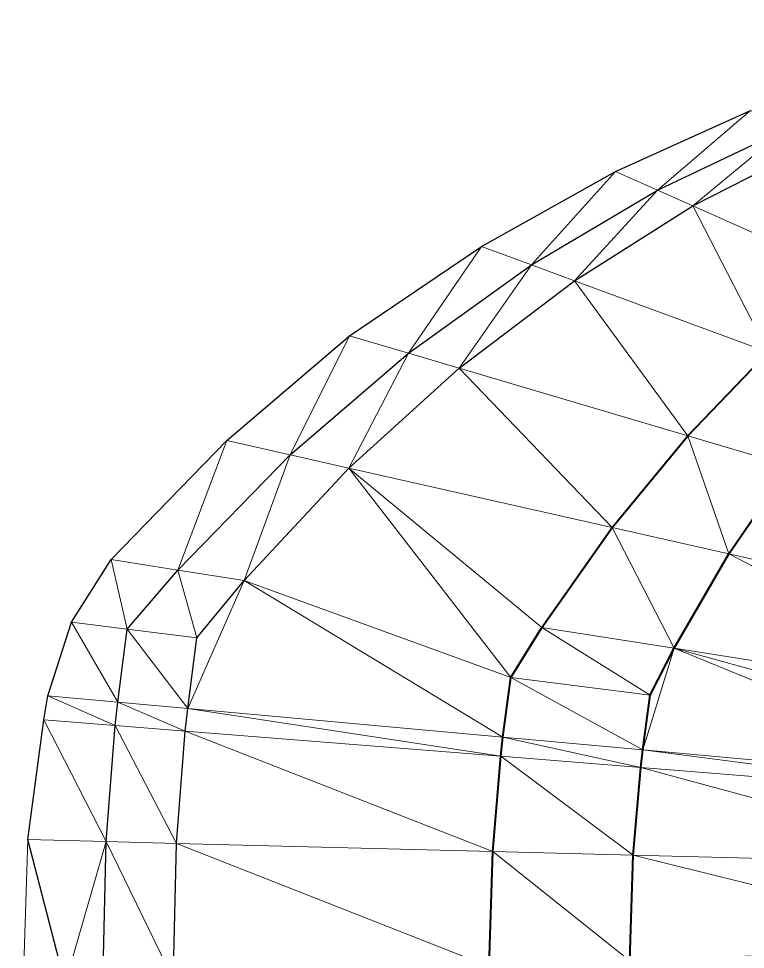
# Model space of a CAD drawing. Header units: metres. Extents: x 246428 to 246884, y 7418966 to 7419490.
# Drawn here: x 246495.91 to 246506.25, y 7419381.82 to 7419395.05 of the extents above; entities that cross this region are included whole.
import ezdxf

# ---------------------------------------------------------------- set-up
doc = ezdxf.new("R2010")
doc.units = ezdxf.units.M
doc.linetypes.add('blank name', pattern=[0])
doc.linetypes.add('HIDDEN', pattern=[9.525, 6.35, -3.175])
doc.layers.add('_12D_UNMAPPED', color=7, linetype='Continuous')
doc.layers.add('BATTER', color=250, linetype='HIDDEN', lineweight=25)
doc.layers.add('DRAINAGE_SWALE', color=7, linetype='CHANNEL_DASHDOT_X4', lineweight=40)
doc.styles.get("Standard").update_dxf_attribs({"font": 'romans.shx', "width": 0.65})
doc.linetypes.add('CHANNEL_DASHDOT_X4', pattern='A,6,-1,1,-1,0.004,[">",Standard,S=4,R=0,X=0,Y=-1.7144],0.004,1,-1,6,-1,1,-1', length=20.008)

msp = doc.modelspace()

# ---------------------------------------------------------------- linework, layer by layer
at = {"layer": '_12D_UNMAPPED', "color": 3, "linetype": 'blank name', "lineweight": 0}
for points in [[(246504.995, 7419392.614, 31.338), (246504.401, 7419392.879, 31.176), (246506.318, 7419393.745, 31.215)], [(246506.818, 7419393.482, 31.356), (246504.995, 7419392.614, 31.338), (246506.318, 7419393.745, 31.215)], [(246506.818, 7419393.482, 31.356), (246505.5, 7419392.389, 31.338), (246504.995, 7419392.614, 31.338)], [(246507.219, 7419393.271, 31.356), (246505.5, 7419392.389, 31.338), (246506.818, 7419393.482, 31.356)], [(246507.772, 7419391.378, 30.924), (246505.5, 7419392.389, 31.338), (246507.219, 7419393.271, 31.356)], [(246503.202, 7419391.552, 31.323), (246502.495, 7419391.813, 31.134), (246504.401, 7419392.879, 31.176)], [(246504.995, 7419392.614, 31.338), (246503.202, 7419391.552, 31.323), (246504.401, 7419392.879, 31.176)], [(246504.995, 7419392.614, 31.338), (246503.814, 7419391.326, 31.323), (246503.202, 7419391.552, 31.323)], [(246505.5, 7419392.389, 31.338), (246503.814, 7419391.326, 31.323), (246504.995, 7419392.614, 31.338)], [(246506.57, 7419390.31, 30.833), (246503.814, 7419391.326, 31.323), (246505.5, 7419392.389, 31.338)], [(246507.772, 7419391.378, 30.924), (246506.57, 7419390.31, 30.833), (246505.5, 7419392.389, 31.338)], [(246501.455, 7419390.296, 31.309), (246500.618, 7419390.544, 31.091), (246502.495, 7419391.813, 31.134)], [(246503.202, 7419391.552, 31.323), (246501.455, 7419390.296, 31.309), (246502.495, 7419391.813, 31.134)], [(246503.202, 7419391.552, 31.323), (246502.177, 7419390.083, 31.309), (246501.455, 7419390.296, 31.309)], [(246503.814, 7419391.326, 31.323), (246502.177, 7419390.083, 31.309), (246503.202, 7419391.552, 31.323)], [(246505.425, 7419389.122, 30.744), (246502.177, 7419390.083, 31.309), (246503.814, 7419391.326, 31.323)], [(246506.57, 7419390.31, 30.833), (246505.425, 7419389.122, 30.744), (246503.814, 7419391.326, 31.323)], [(246499.774, 7419388.848, 31.297), (246498.87, 7419389.053, 31.065), (246500.618, 7419390.544, 31.091)], [(246501.455, 7419390.296, 31.309), (246499.774, 7419388.848, 31.297), (246500.618, 7419390.544, 31.091)], [(246501.455, 7419390.296, 31.309), (246500.606, 7419388.661, 31.297), (246499.774, 7419388.848, 31.297)], [(246502.177, 7419390.083, 31.309), (246500.606, 7419388.661, 31.297), (246501.455, 7419390.296, 31.309)], [(246506.868, 7419388.695, 30.714), (246505.425, 7419389.122, 30.744), (246506.57, 7419390.31, 30.833)], [(246504.349, 7419387.815, 30.658), (246500.606, 7419388.661, 31.297), (246502.177, 7419390.083, 31.309)], [(246505.425, 7419389.122, 30.744), (246504.349, 7419387.815, 30.658), (246502.177, 7419390.083, 31.309)], [(246498.176, 7419387.212, 31.287), (246497.227, 7419387.362, 31.047), (246498.87, 7419389.053, 31.065)], [(246498.176, 7419387.212, 31.287), (246498.87, 7419389.053, 31.065), (246499.774, 7419388.848, 31.297)], [(246506.012, 7419387.44, 30.623), (246504.349, 7419387.815, 30.658), (246505.425, 7419389.122, 30.744)], [(246506.868, 7419388.695, 30.714), (246506.012, 7419387.44, 30.623), (246505.425, 7419389.122, 30.744)], [(246499.117, 7419387.064, 31.287), (246498.176, 7419387.212, 31.287), (246499.774, 7419388.848, 31.297)], [(246500.606, 7419388.661, 31.297), (246499.117, 7419387.064, 31.287), (246499.774, 7419388.848, 31.297)], [(246502.91, 7419385.685, 30.533), (246499.117, 7419387.064, 31.287), (246500.606, 7419388.661, 31.297)], [(246503.352, 7419386.396, 30.573), (246502.91, 7419385.685, 30.533), (246500.606, 7419388.661, 31.297)], [(246504.349, 7419387.815, 30.658), (246503.352, 7419386.396, 30.573), (246500.606, 7419388.661, 31.297)], [(246510.274, 7419386.477, 31.352), (246506.012, 7419387.44, 30.623), (246506.868, 7419388.695, 30.714)], [(246505.234, 7419386.099, 30.535), (246503.352, 7419386.396, 30.573), (246504.349, 7419387.815, 30.658)], [(246506.012, 7419387.44, 30.623), (246505.234, 7419386.099, 30.535), (246504.349, 7419387.815, 30.658)], [(246510.056, 7419385.338, 31.348), (246505.234, 7419386.099, 30.535), (246506.012, 7419387.44, 30.623)], [(246510.274, 7419386.477, 31.352), (246510.056, 7419385.338, 31.348), (246506.012, 7419387.44, 30.623)], [(246497.453, 7419386.373, 31.283), (246496.661, 7419386.473, 31.084), (246497.227, 7419387.362, 31.047)], [(246498.176, 7419387.212, 31.287), (246497.453, 7419386.373, 31.283), (246497.227, 7419387.362, 31.047)], [(246498.446, 7419386.248, 31.283), (246497.453, 7419386.373, 31.283), (246498.176, 7419387.212, 31.287)], [(246498.446, 7419386.248, 31.283), (246498.176, 7419387.212, 31.287), (246499.117, 7419387.064, 31.287)], [(246502.797, 7419384.835, 30.529), (246498.315, 7419385.244, 31.279), (246499.117, 7419387.064, 31.287)], [(246498.315, 7419385.244, 31.279), (246498.446, 7419386.248, 31.283), (246499.117, 7419387.064, 31.287)], [(246498.446, 7419386.248, 31.283), (246498.446, 7419386.248, 31.283), (246499.117, 7419387.064, 31.287)], [(246502.91, 7419385.685, 30.533), (246502.91, 7419385.685, 30.533), (246499.117, 7419387.064, 31.287)], [(246502.91, 7419385.685, 30.533), (246502.797, 7419384.835, 30.529), (246499.117, 7419387.064, 31.287)], [(246497.32, 7419385.334, 31.279), (246496.328, 7419385.425, 31.03), (246496.661, 7419386.473, 31.084)], [(246496.661, 7419386.473, 31.084), (246496.328, 7419385.425, 31.03), (246496.661, 7419386.473, 31.084)], [(246497.453, 7419386.373, 31.283), (246496.661, 7419386.473, 31.084), (246496.661, 7419386.473, 31.084)], [(246497.453, 7419386.373, 31.283), (246497.32, 7419385.334, 31.279), (246496.661, 7419386.473, 31.084)], [(246497.453, 7419386.373, 31.283), (246497.453, 7419386.373, 31.283), (246496.661, 7419386.473, 31.084)], [(246498.315, 7419385.244, 31.279), (246497.32, 7419385.334, 31.279), (246497.453, 7419386.373, 31.283)], [(246498.446, 7419386.248, 31.283), (246498.315, 7419385.244, 31.279), (246497.453, 7419386.373, 31.283)], [(246498.446, 7419386.248, 31.283), (246497.453, 7419386.373, 31.283), (246497.453, 7419386.373, 31.283)], [(246498.446, 7419386.248, 31.283), (246498.446, 7419386.248, 31.283), (246497.453, 7419386.373, 31.283)], [(246504.894, 7419385.435, 30.493), (246502.91, 7419385.685, 30.533), (246503.352, 7419386.396, 30.573)], [(246505.234, 7419386.099, 30.535), (246504.894, 7419385.435, 30.493), (246503.352, 7419386.396, 30.573)], [(246509.913, 7419384.186, 31.347), (246504.788, 7419384.653, 30.489), (246505.234, 7419386.099, 30.535)], [(246504.788, 7419384.653, 30.489), (246504.894, 7419385.434, 30.493), (246505.234, 7419386.099, 30.535)], [(246504.894, 7419385.434, 30.493), (246504.894, 7419385.435, 30.493), (246505.234, 7419386.099, 30.535)], [(246510.056, 7419385.338, 31.348), (246509.979, 7419384.793, 31.347), (246505.234, 7419386.099, 30.535)], [(246509.979, 7419384.793, 31.347), (246509.913, 7419384.186, 31.347), (246505.234, 7419386.099, 30.535)], [(246509.979, 7419384.793, 31.347), (246509.979, 7419384.793, 31.347), (246505.234, 7419386.099, 30.535)], [(246504.788, 7419384.653, 30.489), (246502.797, 7419384.835, 30.529), (246502.91, 7419385.685, 30.533)], [(246504.894, 7419385.434, 30.493), (246502.91, 7419385.685, 30.533), (246502.91, 7419385.685, 30.533)], [(246504.894, 7419385.434, 30.493), (246504.788, 7419384.653, 30.489), (246502.91, 7419385.685, 30.533)], [(246504.894, 7419385.435, 30.493), (246504.894, 7419385.434, 30.493), (246502.91, 7419385.685, 30.533)], [(246497.284, 7419385.003, 31.278), (246496.27, 7419385.084, 31.024), (246496.328, 7419385.425, 31.03)], [(246497.32, 7419385.334, 31.279), (246497.284, 7419385.003, 31.278), (246496.328, 7419385.425, 31.03)], [(246498.281, 7419384.923, 31.278), (246497.284, 7419385.003, 31.278), (246497.32, 7419385.334, 31.279)], [(246498.315, 7419385.244, 31.279), (246498.281, 7419384.923, 31.278), (246497.32, 7419385.334, 31.279)], [(246498.281, 7419384.923, 31.278), (246498.315, 7419385.244, 31.279), (246502.766, 7419384.564, 30.528)], [(246502.766, 7419384.564, 30.528), (246498.315, 7419385.244, 31.279), (246502.797, 7419384.835, 30.529)], [(246497.155, 7419383.35, 31.272), (246496.042, 7419383.378, 30.994), (246496.27, 7419385.084, 31.024)], [(246497.284, 7419385.003, 31.278), (246497.155, 7419383.35, 31.272), (246496.27, 7419385.084, 31.024)], [(246498.155, 7419383.324, 31.272), (246497.155, 7419383.35, 31.272), (246497.284, 7419385.003, 31.278)], [(246498.281, 7419384.923, 31.278), (246498.155, 7419383.324, 31.272), (246497.284, 7419385.003, 31.278)], [(246498.155, 7419383.324, 31.272), (246498.281, 7419384.923, 31.278), (246502.653, 7419383.21, 30.522)], [(246502.653, 7419383.21, 30.522), (246498.281, 7419384.923, 31.278), (246502.766, 7419384.564, 30.528)], [(246504.76, 7419384.404, 30.488), (246502.766, 7419384.564, 30.528), (246502.797, 7419384.835, 30.529)], [(246504.788, 7419384.653, 30.489), (246504.76, 7419384.404, 30.488), (246502.797, 7419384.835, 30.529)], [(246509.896, 7419383.992, 31.347), (246504.76, 7419384.404, 30.488), (246504.788, 7419384.653, 30.489)], [(246509.913, 7419384.186, 31.347), (246509.896, 7419383.992, 31.347), (246504.788, 7419384.653, 30.489)], [(246504.652, 7419383.159, 30.482), (246502.653, 7419383.21, 30.522), (246502.766, 7419384.564, 30.528)], [(246504.76, 7419384.404, 30.488), (246504.652, 7419383.159, 30.482), (246502.766, 7419384.564, 30.528)], [(246509.845, 7419383.027, 31.348), (246504.652, 7419383.159, 30.482), (246504.76, 7419384.404, 30.488)], [(246509.896, 7419383.992, 31.347), (246509.845, 7419383.027, 31.348), (246504.76, 7419384.404, 30.488)], [(246496.572, 7419381.333, 31.13), (246495.911, 7419379.22, 30.937), (246496.042, 7419383.378, 30.994)], [(246497.155, 7419383.35, 31.272), (246496.572, 7419381.333, 31.13), (246496.042, 7419383.378, 30.994)], [(246497.155, 7419383.35, 31.272), (246497.109, 7419381.354, 31.264), (246496.572, 7419381.333, 31.13)], [(246498.108, 7419381.395, 31.264), (246497.109, 7419381.354, 31.264), (246497.155, 7419383.35, 31.272)], [(246498.155, 7419383.324, 31.272), (246498.108, 7419381.395, 31.264), (246497.155, 7419383.35, 31.272)], [(246498.108, 7419381.395, 31.264), (246498.155, 7419383.324, 31.272), (246502.604, 7419381.575, 30.514)], [(246502.604, 7419381.575, 30.514), (246498.155, 7419383.324, 31.272), (246502.653, 7419383.21, 30.522)], [(246504.602, 7419381.656, 30.474), (246502.604, 7419381.575, 30.514), (246502.653, 7419383.21, 30.522)], [(246504.652, 7419383.159, 30.482), (246504.602, 7419381.656, 30.474), (246502.653, 7419383.21, 30.522)], [(246509.854, 7419381.867, 31.35), (246504.602, 7419381.656, 30.474), (246504.652, 7419383.159, 30.482)], [(246509.845, 7419383.027, 31.348), (246509.854, 7419381.867, 31.35), (246504.652, 7419383.159, 30.482)], [(246509.854, 7419381.867, 31.35), (246509.939, 7419380.71, 31.355), (246504.602, 7419381.656, 30.474)]]:
    msp.add_3dface(points, dxfattribs=at)
at = {"layer": 'BATTER'}
for points in [[(246497.109, 7419381.354, 31.264), (246497.155, 7419383.35, 31.272), (246497.284, 7419385.003, 31.278), (246497.32, 7419385.334, 31.279), (246497.453, 7419386.373, 31.283), (246497.453, 7419386.373, 31.283), (246498.176, 7419387.212, 31.287), (246499.774, 7419388.848, 31.297), (246501.455, 7419390.296, 31.309), (246503.202, 7419391.552, 31.323), (246504.995, 7419392.614, 31.338), (246506.818, 7419393.482, 31.356), (246508.654, 7419394.157, 31.376), (246509.263, 7419394.339, 31.383), (246510.483, 7419394.641, 31.397), (246512.291, 7419394.937, 31.418), (246514.06, 7419395.053, 31.44), (246514.972, 7419395.042, 31.451)], [(246498.108, 7419381.395, 31.264), (246498.155, 7419383.324, 31.272), (246498.281, 7419384.923, 31.278), (246498.315, 7419385.244, 31.279), (246498.446, 7419386.248, 31.283), (246498.446, 7419386.248, 31.283), (246499.117, 7419387.064, 31.287), (246500.606, 7419388.661, 31.297), (246502.177, 7419390.083, 31.309), (246503.814, 7419391.326, 31.323), (246505.5, 7419392.389, 31.338), (246507.219, 7419393.271, 31.356), (246508.954, 7419393.972, 31.376), (246509.532, 7419394.166, 31.383), (246510.69, 7419394.495, 31.397), (246512.41, 7419394.841, 31.418), (246514.099, 7419395.017, 31.44), (246514.972, 7419395.042, 31.451)], [(246496.572, 7419381.333, 31.13), (246496.042, 7419383.378, 30.994), (246496.27, 7419385.084, 31.024), (246496.328, 7419385.425, 31.03), (246496.661, 7419386.473, 31.084), (246496.661, 7419386.473, 31.084), (246497.227, 7419387.362, 31.047), (246498.87, 7419389.053, 31.065), (246500.618, 7419390.544, 31.091), (246502.495, 7419391.813, 31.134), (246504.401, 7419392.879, 31.176), (246506.318, 7419393.745, 31.215)]]:
    msp.add_polyline3d(points, dxfattribs=at)
at = {"layer": 'DRAINAGE_SWALE'}
for points in [[(246502.604, 7419381.575, 30.514), (246502.653, 7419383.21, 30.522), (246502.766, 7419384.564, 30.528), (246502.797, 7419384.835, 30.529), (246502.91, 7419385.685, 30.533), (246502.91, 7419385.685, 30.533), (246503.352, 7419386.396, 30.573), (246504.349, 7419387.815, 30.658), (246505.425, 7419389.122, 30.744), (246506.57, 7419390.31, 30.833), (246507.772, 7419391.378, 30.924), (246509.022, 7419392.323, 31.016), (246510.307, 7419393.143, 31.111), (246510.741, 7419393.388, 31.143), (246511.618, 7419393.838, 31.208), (246512.944, 7419394.408, 31.304), (246514.273, 7419394.856, 31.4), (246514.972, 7419395.042, 31.451)], [(246504.602, 7419381.656, 30.474), (246504.652, 7419383.159, 30.482), (246504.76, 7419384.404, 30.488), (246504.788, 7419384.653, 30.489), (246504.894, 7419385.434, 30.493), (246504.894, 7419385.435, 30.493), (246505.234, 7419386.099, 30.535), (246506.012, 7419387.44, 30.623), (246506.868, 7419388.695, 30.714), (246507.794, 7419389.859, 30.807), (246508.782, 7419390.929, 30.902), (246509.823, 7419391.901, 30.998), (246510.909, 7419392.774, 31.097), (246511.278, 7419393.042, 31.13), (246512.031, 7419393.546, 31.197), (246513.181, 7419394.216, 31.298), (246514.351, 7419394.784, 31.398), (246514.972, 7419395.042, 31.451)]]:
    msp.add_polyline3d(points, dxfattribs=at)

doc.saveas('drawing.dxf')
